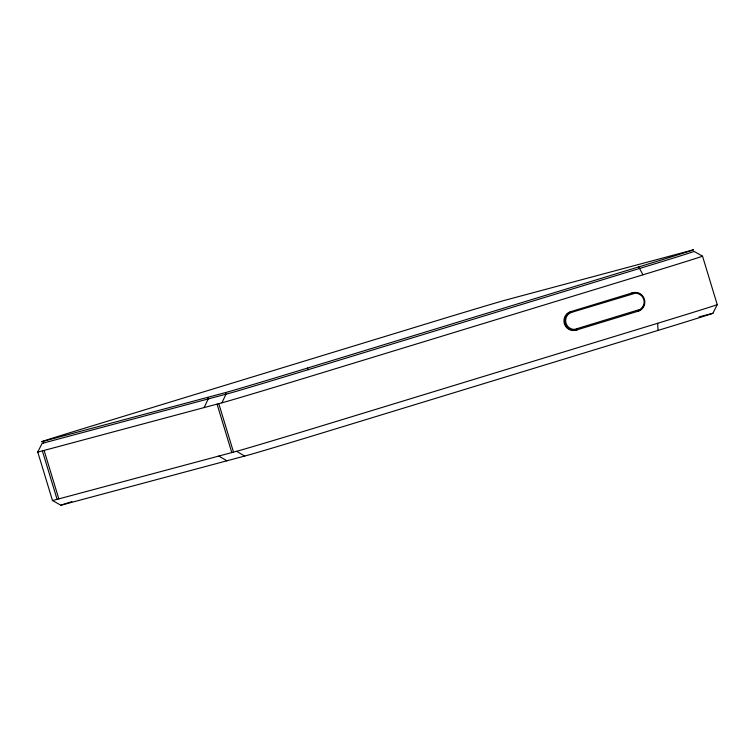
<?xml version="1.0" encoding="UTF-8"?>
<svg xmlns="http://www.w3.org/2000/svg" width="755" height="755" viewBox="0 0 755 755"><rect width="100%" height="100%" fill="white"/><g stroke="black" fill="none" stroke-linecap="round" stroke-linejoin="round"><path stroke-width="1.13" d="M204.114 407.587L208.182 399.036L207.672 397.366M37.75 452.018L42.082 443.411L232.068 392.553A71.942 0.5 -16.9 0 0 289.75 375.31L656.567 263.278A71.942 0.5 -16.9 0 0 694.128 251.424L702.527 256.181L717.25 304.652L712.918 313.259A71.942 0.5 -16.9 0 1 675.347 325.122L308.54 437.145A71.942 0.5 -16.9 0 1 250.858 454.387L60.872 505.246L52.472 500.49L37.75 452.018A78.605 0.547 -16.9 0 0 39.26 451.716L221.894 402.821L225.962 394.27L225.452 392.6L41.572 441.741A71.942 0.5 -16.9 0 1 79.143 429.878L445.96 317.855A71.942 0.5 -16.9 0 1 503.632 300.613L693.628 249.754A71.942 0.5 -16.9 0 1 656.057 261.607L289.24 373.64A71.942 0.5 -16.9 0 1 231.568 390.882L225.452 392.6M571.724 312.306L569.638 313.259A8.73 8.55 75 0 0 574.546 329.406L640.174 309.361A8.73 8.55 75 0 0 635.266 293.223L571.724 312.306L571.242 311.532L570.553 311.721A9.617 9.409 75 0 0 564.344 323.668A9.617 9.409 75 0 0 576.14 330.114L576.829 329.935L576.801 329.038M702.527 256.181A78.605 0.547 -16.9 0 1 642.958 274.811L311.013 376.188A78.605 0.547 -16.9 0 1 221.894 402.821M570.553 311.721L632.633 292.789A9.617 9.409 75 0 1 644.43 299.235A9.617 9.409 75 0 1 638.22 311.183L576.14 330.114M717.25 304.652A78.605 0.547 -16.9 0 1 657.69 323.272L325.735 424.659A78.605 0.547 -16.9 0 1 236.617 451.292L53.992 500.178A78.605 0.547 -16.9 0 1 52.472 500.49M632.633 292.789L631.944 292.968A9.617 9.409 75 0 1 634.37 292.572M699.036 316.892L712.918 313.259M236.617 451.292L244.743 456.114M218.837 456.048L226.962 460.871M642.958 274.811L638.711 266.93M307.578 368.062L308.087 369.733M218.79 403.661L233.512 452.122M217.062 404.114L231.785 452.585M42.988 441.448L43.497 443.119M44.101 450.414L58.824 498.885M42.374 450.877L57.097 499.348M638.088 310.314L638.22 311.183L637.531 311.371A9.617 9.409 75 0 0 641.08 309.342M657.69 323.272L658.011 330.435M60.872 505.246A71.942 0.5 -16.9 0 1 64.166 504.104M65.005 503.83A71.942 0.5 -16.9 0 1 71.923 501.622M636.814 292.827A9.617 9.409 75 0 1 638.381 293.355M639.126 293.723A9.617 9.409 75 0 1 640.514 294.639M643.93 304.388A9.617 9.409 75 0 1 643.081 306.728M642.665 307.445A9.617 9.409 75 0 1 641.656 308.757M576.829 329.935A9.617 9.409 75 0 1 565.033 323.48A9.617 9.409 75 0 1 571.242 311.532"/></g></svg>
